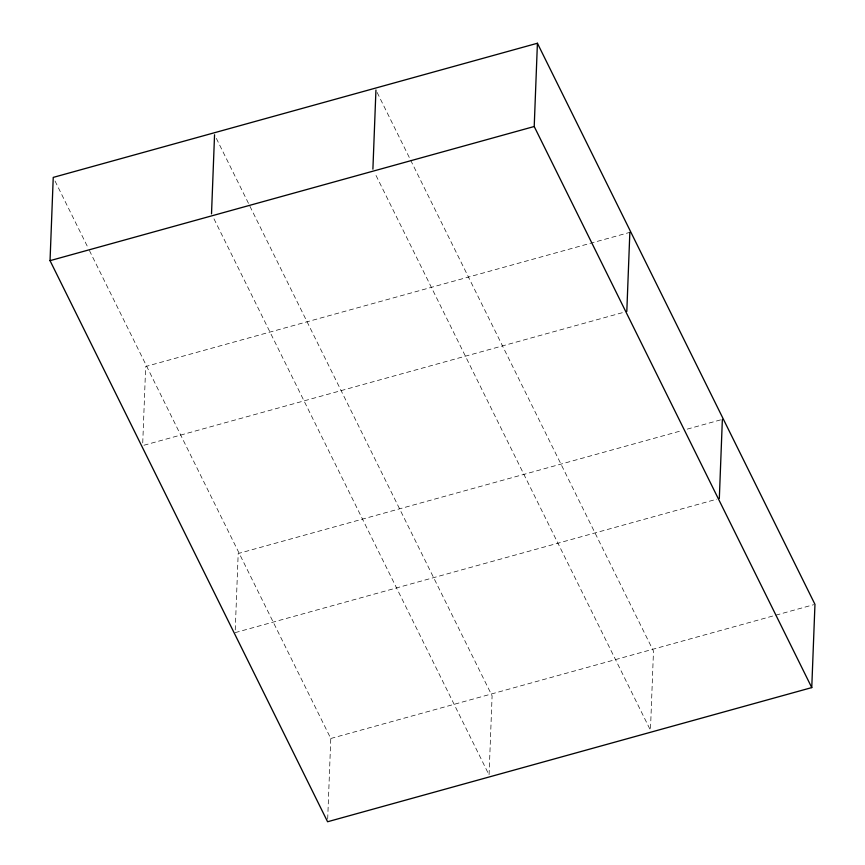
<?xml version="1.0" encoding="UTF-8"?>
<svg xmlns="http://www.w3.org/2000/svg" width="865" height="865" viewBox="0 0 865 865"><rect width="100%" height="100%" fill="white"/><g stroke="black" fill="none" stroke-linecap="round" stroke-linejoin="round"><path stroke-width="0.65" stroke-dasharray="4.33 3.24" d="M142.736 442.923L145.677 366.511L629.85 232.361M235.248 629.958L238.189 553.546L682.02 430.575M327.684 819.068L330.787 738.494L88.533 248.742M143.936 445.248L624.206 312.179M687.221 429.127L721.064 419.752M235.15 632.639L716.728 499.213M330.787 738.494L813.662 604.7M377.14 92.469L410.042 158.976M410.637 160.187L653.486 651.14L650.448 730.233L374.696 172.773M216.347 138.389L492.099 695.86L489.06 774.954L213.309 217.483M55.036 181.023L87.927 247.531"/><path stroke-width="1.3" d="M50.04 260.657L53.241 177.401L537.414 43.25L814.96 604.343L811.759 687.599L327.586 821.75L50.04 260.657L534.213 126.506L537.414 43.25M211.514 213.86L214.552 134.767M372.901 169.14L375.94 90.047M626.811 311.454L629.85 232.361M719.323 498.489L722.362 419.395M534.213 126.506L811.759 687.599"/></g></svg>
